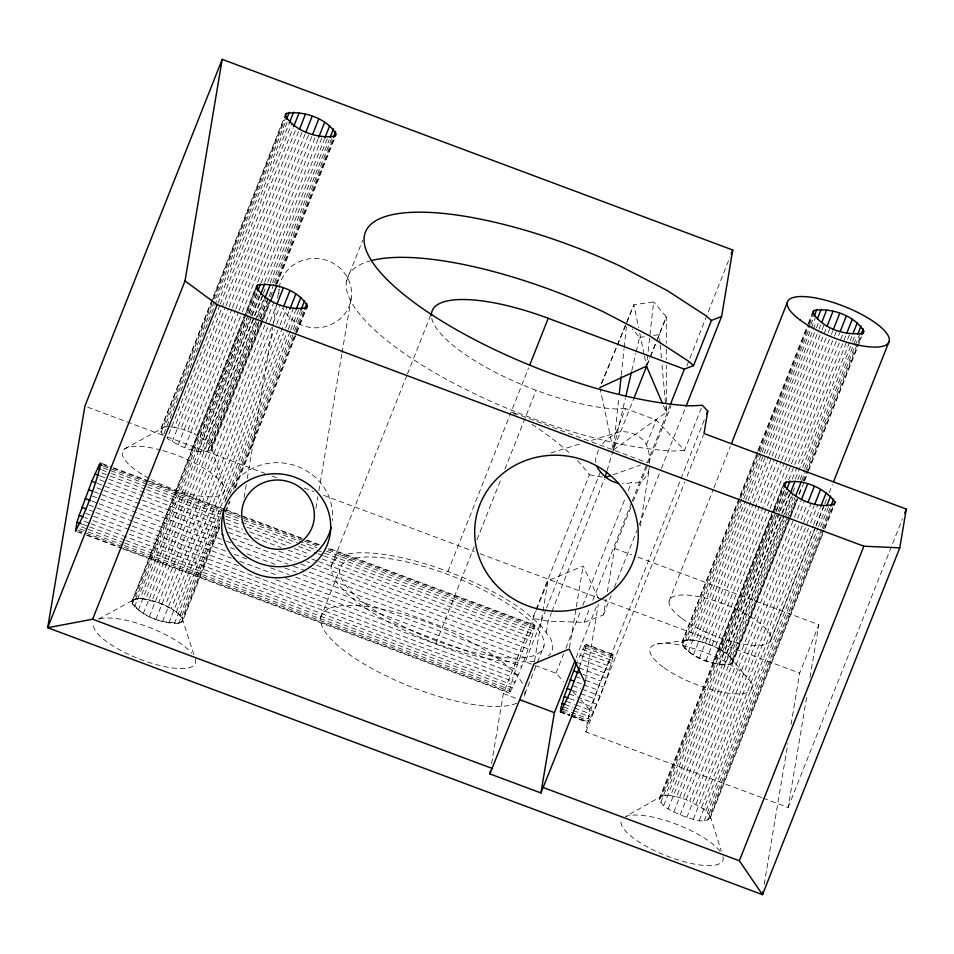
<?xml version="1.0" encoding="UTF-8"?>
<svg xmlns="http://www.w3.org/2000/svg" width="954" height="954" viewBox="0 0 954 954"><rect width="100%" height="100%" fill="white"/><g stroke="black" fill="none" stroke-linecap="round" stroke-linejoin="round"><path stroke-width="0.72" stroke-dasharray="4.77 3.58" d="M649.638 463.31C649.734 455.869 648.911 447.748 644.463 441.535A27.296 25.973 9.5 0 0 618.931 431.995L589.071 441.13M607.066 470.704L613.291 449.99L618.907 397.234M621.245 375.256L624.047 348.866M624.202 347.411L626.384 326.888M644.451 356.116L646.502 366.109L653.597 301.929L633.873 304.743L601.533 383.496M219.658 523.841L182.345 618.073L182.309 620.959L181.63 622.378L178.744 623.427C161.822 623.511 143.708 616.713 132.308 603.954L132.344 601.068L255.374 290.648M640.372 526L649.626 466.077M563.444 709.49L588.141 718.72L589.608 709.502L680.417 480.16M244.069 497.547L246.287 484.346M247.265 478.467L272.629 327.353M272.88 325.886L276.326 305.34M277.554 298.006L279.033 289.205A36.407 34.63 9.5 0 0 279.009 295.68M315.941 508.339L317.909 496.605M318.898 490.726L341.794 354.28M342.045 352.813L351.406 297.064M491.572 763.677L503.342 693.582L536.053 610.965M534.586 660.836L548.049 580.664L583.156 566.008L598.492 598.444M546.213 632.645L548.145 621.173L551.424 612.885M569.455 647.635L576.061 608.27M576.299 606.816L583.156 566.008M585.398 681.359L598.373 604.109M577.373 460.615A120.097 43.49 31.4 0 1 582.143 465.576L589.417 474.758L532.57 618.323L548.145 621.173L584.098 622.402L603.453 614.913L606.112 599.017M607.328 591.79L614.603 548.443L631.011 507.003M764.202 884.394L787.849 743.536M791.045 724.468L799.667 673.107L818.83 624.715L634.398 555.836M763.033 798.116L788.147 807.501L807.048 694.906M809.994 677.364L818.83 624.715M761.638 797.592L585.839 731.945L587.592 721.761L571.148 715.512M534.562 625.061L534.896 625.836C528.862 649.006 520.777 672.141 509.424 693.212L509.09 692.437C515.136 669.279 523.221 646.144 534.562 625.061L328.045 547.93M579.603 666.607L585.41 647.957L585.625 644.129L577.301 661.241M571.458 716.382L587.926 722.536C599.267 701.452 607.364 678.318 613.398 655.159L613.064 654.384L585.625 644.129M832.747 507.445L710.408 816.457C705.793 826.486 688.287 816.982 680.572 815.205C673.333 811.055 659.786 807.394 659.798 797.496L783.783 484.322M670.209 404.913L647.337 462.702L613.291 449.99L625.407 398.033M631.81 370.617L635.841 353.29M636.187 351.847L639.55 337.418L632.287 328.892M648.947 468.927C648.148 477.203 640.074 485.049 631.5 482.45L627.863 483.439A27.296 25.973 9.5 0 1 622.175 483.678M588.141 718.72C594.831 696.778 601.938 674.466 613.064 654.384M163.349 435.215L161.131 432.257L160.618 429.777L284.065 117.998M212.325 300.474L160.618 429.777M212.873 299.079L283.648 120.335M161.131 432.257L213.255 300.617M213.803 299.222L285.675 117.7M124.783 448.857L164.744 426.903L285.985 120.669M163.897 433.82L178.708 396.411M180.902 390.866L287.881 120.657M217.917 303.372L288.692 124.616M219.778 305.423L167.117 438.446C179.698 446.15 195.391 454.509 210.44 450.67L269.278 303.348M220.326 304.04L291.65 123.889M170.456 426.855L174.594 427.356L293.093 128.039M172.173 441.738L225.394 307.331M225.943 305.948L296.718 127.192M174.594 427.356L180.89 428.823L228.614 308.261M229.163 306.878L298.84 130.901M178.195 444.874L231.965 309.072M232.514 307.689L302.74 130.316M180.89 428.823L187.544 431.005L235.28 310.455M235.829 309.06L305.495 133.083M184.754 447.617L238.524 311.827M239.072 310.444L309.299 133.071M223.415 485.693L211.168 446.377L205.182 440.176L194.103 433.76L241.839 313.198M242.388 311.815L312.065 135.826M191.408 449.811L254.503 290.445M257.795 282.134L315.953 135.253M219.611 527.705L182.858 620.553L180.652 622.557C163.456 624.119 140.655 617.345 131.807 601.485L245.369 314.641M245.917 313.258L256.34 286.927M132.308 603.954L246.979 314.343M247.527 312.96L256.853 289.408M98.477 619.134L135.921 598.599L246.74 318.696M248.934 313.151L256.614 293.749M200.125 436.884L248.398 314.939M248.946 313.556L257.175 292.771M261.014 283.076L318.076 138.962M134.526 606.911L249.733 315.917M250.282 314.534L259.059 292.353M197.705 451.278L250.926 316.859M251.474 315.476L259.154 296.074M264.64 282.217L322.249 136.72M135.921 598.599L140.262 598.396L251.641 317.098M252.19 315.714L259.87 296.312M205.182 440.176L262.791 294.679M263.34 293.295L265.534 287.75M267.728 282.217L324.241 139.487M138.294 610.143L262.827 295.597M203.214 451.934L263.566 299.508M270.149 282.873L327.759 137.376M140.262 598.396L145.771 599.052L264.282 299.747M208.95 443.419L258.331 318.708M258.88 317.312L266.011 299.306M272.594 282.67L329.106 139.952M143.362 613.446L259.667 319.673M260.215 318.29L267.895 298.888M207.555 451.719L259.679 320.079M260.227 318.696L268.456 297.91M269.004 296.527L273.941 284.053M274.49 282.67L332.099 137.173M268.229 302.263L211.168 446.377L211.681 448.845M270.423 296.718L273.166 289.789M275.36 284.244L332.421 140.131M210.44 450.67L262.016 320.413M262.565 319.03L269.696 301.023M276.278 284.387L334.985 136.124M276.97 283.946L335.665 135.683M145.771 599.052L152.068 600.519L262.899 320.616M263.447 319.22L270.03 302.597M149.373 616.57L273.917 302.024M133.035 599.661L141.884 598.683L158.722 602.701L269.553 322.798M270.101 321.415L276.684 304.779M155.931 619.325L272.796 324.169M273.345 322.786L280.476 304.767M182.345 618.073L176.371 611.884L165.28 605.456L274.466 329.702M276.66 324.157L283.243 307.534M162.585 621.507L279.45 326.351M279.999 324.968L287.13 306.949M193.877 654.682L182.274 618.681L180.139 615.115L171.303 608.592L289.253 310.658M168.882 622.974L283.553 333.363M285.747 327.818L293.427 308.428M176.371 611.884L287.738 330.585M288.287 329.202L295.418 311.183M174.391 623.63L290.159 331.253M290.708 329.869L298.936 309.072M180.139 615.115L222.926 507.039M225.669 500.099L290.958 335.212M293.152 329.667L300.283 311.648M178.744 623.427L220.434 518.117M229.759 494.554L293.951 332.433M294.5 331.038L303.277 308.869M233.372 489.199L295.37 332.624M295.919 331.229L303.599 311.839M181.63 622.378L219.48 526.763M225.514 511.523L229.354 501.816M234.839 487.959L295.74 334.15M296.289 332.767L306.162 307.82M225.645 512.465L230.045 501.375M235.531 487.518L296.42 333.709M296.968 332.326L306.306 308.762M346.469 281.203L362.723 240.146M331.288 566.235L406.905 375.256M407.453 373.873L431.566 312.984M320.639 617.81L339.803 569.419M447.951 571.553L528.611 367.827M435.871 643.556L474.221 546.678M476.964 539.761L501.625 477.489M504.904 469.177L536.136 390.305M626.85 322.488L633.873 304.743L638.572 327.58M536.601 609.582L548.049 580.664M546.034 609.344L525.272 661.778L555.955 673.238L563.874 681.776M546.582 607.96L600.674 471.336M701.333 408.05L684.531 450.479L656.233 419.987L625.55 408.527L615.926 432.83L605.587 440.343L600.567 446.174M551.961 611.502L604.431 478.98M524.867 694.083L536.911 663.662M537.46 662.279L544.018 645.691M555.955 673.238L563.623 653.884M565.805 648.35L580.592 611.025M582.775 605.492L625.478 497.654M628.209 490.738L631.5 482.45M646.466 444.636L656.233 419.987M584.098 622.402L590.097 607.257M592.828 600.376L631.524 502.627M632.073 501.255L646.788 464.085M633.206 501.47L670.948 406.142M686.808 366.074L730.025 256.936M576.204 657.568L597.466 603.87M603.453 614.913L611.109 595.57M614.388 587.282L636.819 530.639M639.001 525.105L660.884 469.845M661.432 468.462L685.497 407.668M680.953 478.777L705.03 417.983M585.839 731.945L684.853 481.877M687.035 476.344L703.444 434.905M669.052 601.151L713.365 489.247M713.914 487.864L730.323 446.412M796.96 500.134L731.635 663.841C714.2 666.774 690.624 658.654 681.812 642.948L757.404 452.017M757.953 450.634L807.811 324.718M808.348 323.334L812.188 313.651M681.812 642.948L739.469 498.608M740.018 497.225L756.45 455.726M758.633 450.181L807.943 325.66M808.491 324.277L811.771 315.977M682.313 645.429L758.466 453.102M759.014 451.719L808.861 325.815M809.409 324.432L813.249 314.737M683.04 641.124L685.926 640.074L759.885 453.281M760.433 451.898L810.28 325.994M810.828 324.61L813.023 319.077M684.531 648.386L743.142 500.337M743.691 498.954L815.455 317.694M685.926 640.074L690.267 639.872L745.05 501.506M745.599 500.123L816.266 321.641M688.299 651.618L747.459 502.186M748.008 500.802L766.086 455.141M766.634 453.758L815.944 329.237M816.493 327.854L819.224 320.938M690.267 639.872L695.776 640.528L768.638 456.501M769.186 455.118L818.496 330.597M819.033 329.213L820.678 325.064M693.367 654.909L753.076 504.094M753.624 502.71L821.549 331.145M822.098 329.762L824.292 324.229M695.776 640.528L702.072 641.994L774.386 459.351M774.934 457.968L826.426 327.914M699.377 658.045L777.725 460.186M778.273 458.802L827.571 334.282M828.12 332.898L830.314 327.353M702.072 641.994L708.727 644.177L781.04 461.545M781.588 460.162L830.898 335.629M831.447 334.246L832.532 331.479M705.948 660.788L784.283 462.94M784.832 461.557L834.13 337.024M834.678 335.641L836.873 330.108M732.863 662.016C731.074 653.955 721.701 650.7 715.285 646.931L769.52 509.949M770.069 508.565L836.36 341.15M838.554 335.617L839.639 332.851M712.602 662.982L782.173 487.255M785.452 478.956L790.938 465.123M791.486 463.739L843.527 332.29M659.405 799.655L773.527 511.427M774.076 510.044L783.949 485.097M720.103 851.23A54.605 16.516 21.6 0 0 674.144 823.409A54.605 16.516 21.6 0 0 625.705 816.469L661.897 796.053L783.687 488.424M660.752 802.386L774.326 515.542M776.52 509.996L785.297 487.828M721.307 650.056L775.542 513.073M776.091 511.69L784.856 489.557M788.684 479.874L794.169 466.041M794.718 464.658L846.21 334.592M661.897 796.053L665.558 795.433L777.486 512.751M778.035 511.368L785.714 491.966M718.899 664.449L778.607 513.634M779.156 512.25L786.823 492.884M792.297 479.039L847.08 340.685M847.629 339.302L849.823 333.769M663.745 805.498L788.29 490.952M726.376 653.347L781.159 514.993M781.708 513.61L789.375 494.232M795.397 479.015L849.632 342.033M850.181 340.65L851.827 336.5M665.558 795.433L670.555 795.672L789.602 494.971M724.396 665.105L792.333 493.528M792.881 492.145L794.527 487.995M797.806 479.695L800.549 472.779M802.743 467.245L852.041 342.724M852.59 341.341L855.333 334.413M668.182 808.789L784.498 515.029M785.047 513.646L792.726 494.244M730.144 656.591L793.144 497.475M800.263 479.48L804.091 469.797M804.639 468.414L856.692 336.977M670.555 795.672L676.517 796.757L787.36 516.853M787.909 515.47L795.016 497.439M801.61 480.876L805.438 471.193M805.987 469.809L859.673 334.21M732.35 659.548L795.898 499.049M803.018 481.054L860.544 335.784M731.635 663.841L789.697 517.187M790.246 515.792L796.828 499.192M799.011 493.659L801.754 486.743M803.948 481.21L807.776 471.526M808.324 470.143L858.183 344.227M858.731 342.844L862.559 333.161M799.154 494.601L804.079 482.152M804.627 480.768L807.919 472.468M808.467 471.085L861.605 336.869M673.762 812.033L798.295 497.487M676.517 796.757L683.052 798.605L793.871 518.69M794.42 517.306L801.002 500.683M680.095 815.002L795.314 524.008M797.508 518.463L804.639 500.456M710.408 816.457L705.757 810.375L689.718 801.098L798.892 525.344M801.086 519.811L807.12 504.559M686.761 817.506L803.065 523.734M803.614 522.351L811.294 502.949M696.05 804.079L814 506.145M693.296 819.355L808.503 528.361M810.697 522.816L817.828 504.809M701.619 807.311L812.999 526.024M813.547 524.628L820.13 508.005M699.258 820.44L815.575 526.668M816.123 525.284L823.803 505.882M771.166 639.287L815.479 527.383M816.016 526L824.22 505.274M824.769 503.891L828.597 494.22M829.145 492.848L832.437 484.549M706.055 810.614L817.983 527.932M818.532 526.536L825.663 508.53M704.243 820.678L818.365 532.451M820.559 526.906L828.787 506.121M709.049 813.726L821.525 529.661M822.074 528.277L830.302 507.492M707.916 820.058L822.575 530.448M823.123 529.065L832.448 505.501M710.014 818.615L824.125 530.388M824.673 529.005L834.559 504.07M788.147 807.501L902.472 518.749M599.863 387.574L613.291 449.99L633.551 399.166M647.229 364.822L649.972 357.953M650.521 356.581L655.994 342.844M646.502 366.109L649.805 357.905M650.354 356.534L655.851 342.856M601.545 383.508L625.729 325.207M598.528 449.859L595.606 458.695L596 464.538M134.013 599.47L131.807 601.485M661.706 796.137L659.798 797.496M613.291 449.99L666.321 412.402L666.309 365.358M613.183 474.722L640.504 465.111M550.911 452.935L580.592 443.753M639.55 337.418L646.597 336.416M653.633 335.403L659.274 334.604L666.297 316.859L653.597 301.929M657.139 643.986L685.926 640.444M164.744 426.903L167.63 426.76M625.55 408.527L616.129 408.968A118.308 35.775 21.6 0 1 497.547 373.431A118.308 35.775 21.6 0 1 431.411 315.416M684.531 450.479L673.011 451.027A209.32 63.286 21.6 0 1 420.726 364.273A209.32 63.286 21.6 0 1 369.854 260.979M534.693 661.337L515.864 662.219A118.308 35.775 21.6 0 1 359.419 603.799A118.308 35.775 21.6 0 1 367.97 552.879A118.308 35.775 21.6 0 1 524.402 611.311L540.739 625.335L550.327 638.143A118.308 35.775 21.6 0 1 548.407 655.851M589.417 474.758L603.572 477.346M152.068 600.519L165.28 605.456M611.919 449.477L511.189 411.854A120.097 43.49 31.4 0 1 517.354 415.336M614.603 548.443L631.62 554.799M87.685 407.191L165.853 436.395M167.248 436.92L264.973 473.411M271.962 476.022L277.542 478.109M304.064 488.019L313.842 491.668M323.609 495.317L474.388 551.627M479.969 553.714L601.425 599.076M602.821 599.589L799.667 673.107M101.983 463.501L111.761 467.15M113.156 467.675L148.037 480.697M149.432 481.221L224.786 509.364M226.181 509.889L301.536 538.032M307.116 540.107L319.673 544.806M103.712 464.801L107.897 466.363M113.478 468.45L241.863 516.388M243.258 516.913L304.66 539.845M306.055 540.369L320.007 545.581M328.379 548.705L534.896 625.836M585.959 644.904L613.398 655.159M103.592 466.089L148.24 482.772M149.635 483.284L303.133 540.62M304.529 541.133L318.481 546.344M328.248 549.993L533.381 626.611M584.432 645.679L611.872 655.923M103.175 467.842L146.427 484M147.822 484.525L220.386 511.618M225.967 513.705L242.71 519.966M244.105 520.479L316.668 547.584M326.435 551.233L534.347 628.889M585.41 647.957L612.85 658.2M101.625 469.857L109.996 472.981M111.391 473.506L146.284 486.528M147.679 487.053L220.231 514.146M225.812 516.233L299.771 543.852M301.166 544.376L531.414 630.367M582.465 649.435L609.916 659.691M101.78 472.957L108.756 475.557M110.151 476.082L145.044 489.104M146.439 489.629L220.386 517.247M225.979 519.334L241.326 525.07M246.907 527.157L292.95 544.352M298.53 546.439L316.68 553.213M318.076 553.737L322.261 555.3M323.656 555.812L532.964 633.993M584.015 653.061L611.466 663.304M100.408 476.094L107.397 478.705M108.792 479.23L219.026 520.395M226.003 523.007L242.745 529.255M249.721 531.867L287.404 545.938M294.381 548.538L309.728 554.274M322.285 558.961L528.802 636.091M579.865 655.159L607.304 665.415M99.645 479.779L106.621 482.378M108.017 482.903L219.647 524.593M228.018 527.717L246.168 534.49M254.539 537.627L281.048 547.524M288.025 550.136L306.162 556.909M311.743 558.984L317.324 561.071M318.719 561.596L530.829 640.814M581.88 659.882L609.332 670.137M97.344 483.392L140.596 499.55M141.991 500.063L218.74 528.731M228.507 532.38L252.238 541.24M278.747 551.138L301.07 559.485M306.651 561.56L309.442 562.61M316.418 565.209L525.737 643.39M576.788 662.458L604.24 672.701M96.903 487.84L102.495 489.927M103.891 490.451L223.892 535.266M232.263 538.402L295.06 561.846M300.641 563.933L310.408 567.582M311.803 568.107L528.087 648.887M579.15 667.955L606.589 678.199M94.017 491.763L137.281 507.91M138.676 508.434L225.192 540.751M226.587 541.264L230.773 542.838M237.749 545.438L287.977 564.196M293.558 566.282L522.41 651.761M583.073 674.406L600.913 681.073M92.359 496.092L99.335 498.703M100.73 499.216L223.534 545.08M230.51 547.691L234.696 549.254M247.253 553.94L277.948 565.412M284.924 568.012L296.086 572.185M303.062 574.785L524.938 657.652M575.989 676.72L580.115 678.258M585.601 680.309L603.441 686.975M92.061 501.148L97.642 503.235M99.037 503.76L133.918 516.782M135.313 517.306L226.015 551.185M234.398 554.31L246.955 558.996M270.674 567.857L288.812 574.63M295.788 577.242L519.059 660.621M576.979 682.253L582.465 684.304M583.836 684.817L597.562 689.945M89.008 504.964L132.26 521.122M133.655 521.635L231.333 558.126M239.716 561.25L278.783 575.846M285.759 578.446L521.588 666.524M572.638 685.592L580.879 688.669M582.25 689.182L600.09 695.848M88.913 509.925L94.494 512M95.889 512.525L130.77 525.559M132.165 526.071L238.214 565.686M275.897 579.758L515.899 669.398M572.448 690.517L579.305 693.081M580.688 693.594L594.402 698.71M85.681 513.335L128.945 529.482M130.34 530.007L518.26 674.895M569.311 693.963L596.763 704.207M84.775 517.473L87.565 518.511M93.146 520.598L123.841 532.058M129.434 534.145L513.169 677.471M569.717 698.59L591.671 706.783M84.012 521.146L89.593 523.233M90.988 523.746L515.184 682.182M566.247 701.25L574.475 704.326M575.846 704.839L593.686 711.505M82.64 524.295L88.221 526.381M89.616 526.894L124.497 539.928M125.892 540.453L511.034 684.292M564.828 704.386L573.068 707.463M574.439 707.963L589.536 713.604M81.4 526.87L86.981 528.957M88.376 529.47L123.257 542.504M124.664 543.029L512.584 687.906M563.635 706.974L571.875 710.05M573.247 710.563L591.086 717.229M79.85 528.874L86.838 531.485M88.233 532.01L123.114 545.032M124.509 545.557L509.639 689.396M78.037 530.114L122.696 546.785M124.092 547.31L510.617 691.674M561.667 710.742L569.908 713.819M571.279 714.331L589.119 720.986M79.313 531.927L82.104 532.964M87.685 535.051L509.09 692.437M560.153 711.505L569.753 715.095L560.177 711.35M571.124 715.607L587.926 722.536M76.857 531.652L85.228 534.789M86.623 535.301L121.504 548.335M122.899 548.86L509.424 693.212M560.487 712.292L570.087 715.87M503.342 693.582L517.14 698.733M683.052 798.605L689.718 801.098M708.727 644.177L715.285 646.931M187.544 431.005L194.103 433.76M158.722 602.701L171.303 608.592M572.782 691.364L576.741 695.633M580.7 699.902L589.608 709.502M729.202 656.066L745.682 675.945M663.412 405.593L666.321 412.402L661.802 362.496M710.336 816.266L721.296 851.183M182.274 618.681L182.858 620.553M639.752 333.292L644.153 354.697M660.073 343.404L659.274 334.604L656.543 341.472L666.297 316.859L666.309 343.309M660.204 344.871L661.671 361.017M666.309 349.2L666.309 359.479M516.806 703.146A109.209 33.02 21.6 0 1 355.055 658.367A109.209 33.02 21.6 0 1 371.297 607.221A109.209 33.02 21.6 0 1 522.828 684.185M524.998 691.507A109.209 33.02 21.6 0 1 522.339 699.282M279.188 287.929A36.407 34.63 9.5 0 1 331.312 262.29A36.407 34.63 9.5 0 1 340.983 317.992A36.407 34.63 9.5 0 1 282.706 308.13M532.01 424.351A120.097 43.49 31.4 0 1 571.124 454.581M162.86 450.586A54.605 16.516 21.6 0 1 224.059 491.894A54.605 16.516 21.6 0 1 150.052 478.991M148.872 478.359A54.605 16.516 21.6 0 1 122.684 451.278A54.605 16.516 21.6 0 1 161.417 450.193M723.049 856.764A54.605 16.516 21.6 0 1 670.113 857.217A54.605 16.516 21.6 0 1 621.734 819.462M195.212 658.832A54.605 16.516 21.6 0 1 144.853 661.015A54.605 16.516 21.6 0 1 93.826 623.081M99.478 618.967A54.605 16.516 21.6 0 1 146.928 626.504A54.605 16.516 21.6 0 1 191.682 653.144M224.917 502.09A54.605 51.933 9.5 0 1 286.868 463.501A54.605 51.933 9.5 0 1 332.314 520.574M365.764 604.085A109.209 33.02 21.6 0 0 539.105 652.989A109.209 33.02 21.6 0 0 420.869 565.579A109.209 33.02 21.6 0 0 365.764 604.085M682.038 618.49A54.605 16.516 21.6 0 0 768.709 642.936A54.605 16.516 21.6 0 0 709.585 599.243A54.605 16.516 21.6 0 0 682.038 618.49M664.151 667.8A54.605 16.516 21.6 0 0 750.094 690.911A54.605 16.516 21.6 0 0 688.609 647.122A54.605 16.516 21.6 0 0 664.151 667.8M689.348 652.083A26.688 8.073 21.6 0 0 731.36 663.388A26.688 8.073 21.6 0 0 701.309 641.982A26.688 8.073 21.6 0 0 689.348 652.083"/><path stroke-width="1.43" d="M619.218 394.3L621.09 376.711M721.606 316.489L711.434 320.425L706.02 315.774L667.18 290.517L621.054 266.524A209.32 63.286 21.6 0 0 368.256 255.016A209.32 63.286 21.6 0 0 690.899 405.855L702.406 405.319L707.761 411.079L703.992 433.521L906.3 509.078L899.789 547.846L762.484 894.661L47.7 627.708L185.016 280.893L222.199 59.339L732.755 250.02L721.606 316.489L686.045 406.297M489.855 773.897L534.097 663.745L569.204 649.09L585.16 682.814L540.918 792.965L489.855 773.897L490.344 770.975M540.918 792.965L554.393 712.65L575.107 660.323M762.973 891.728L762.484 894.661L739.35 860.77L543.637 787.67M576.788 662.458L564.219 696.539L560.702 708.464L560.487 712.292L569.311 693.963L579.15 667.955M834.941 501.911L834.559 504.07C817.339 509.364 794.599 499.24 783.949 485.097L784.331 482.939C801.551 477.644 824.292 487.756 834.941 501.911L833.844 504.678M625.752 396.59L631.476 372.06M77.059 522.208L75.461 531.139C86.802 510.056 94.887 486.922 100.921 463.751L100.587 462.976L99.407 464.526L91.763 481.305L79.194 515.387L77.059 522.208L81.245 523.77M606.649 472.087L604.979 477.608L610.441 475.676M222.199 59.339L84.882 406.154L47.7 627.708L92.645 619.229L492.586 768.602M284.745 117.557L286.391 113.407C303.825 110.473 327.401 118.594 336.213 134.299L334.985 136.124C317.551 139.045 293.975 130.936 285.163 115.231L286.391 113.407M286.534 119.274L289.277 112.345M92.645 619.229L217.19 304.684L185.016 280.893M289.241 123.233L293.629 112.143M293.641 126.655L299.139 112.799M299.389 129.505L305.423 114.265M306.043 131.7L312.089 116.448M312.614 134.442L318.648 119.202M255.922 289.265L257.568 285.103C275.014 282.169 298.578 290.29 307.403 305.995L306.306 308.762M257.711 290.982L260.454 284.053M318.624 137.579L324.658 122.339M260.418 294.929L264.807 283.851M324.789 138.103L329.726 125.63M264.83 298.352L270.316 284.495M330.203 137.173L333.495 128.862M333.518 137.364L335.713 131.819M270.578 301.214L276.612 285.973M277.232 303.396L283.266 288.156M283.791 306.151L289.825 290.898M289.801 309.275L295.835 294.035M295.967 309.8L300.904 297.326M300.832 310.265L304.672 300.57M304.696 309.06L306.89 303.515M529.708 365.072L548.228 318.302L684.376 369.15L693.546 365.597L711.434 320.425M670.757 403.542L684.376 369.15M731.11 254.169L732.755 250.02M706.664 413.845L707.761 411.079M731.408 443.658L787.205 302.728M812.319 314.593L813.965 310.444C831.411 307.51 854.975 315.631 863.787 331.336L862.69 334.103M814.12 316.311L816.851 309.394M817.363 318.874L821.203 309.179M821.776 322.297L826.713 309.835M826.975 326.53L833.009 311.314M833.08 330.096L839.663 313.496M840.188 331.467L846.222 316.239M784.236 487.041L786.43 481.496M846.758 333.208L852.232 319.375M786.811 489.187L790.103 480.876M852.924 333.733L857.3 322.667M790.15 493.588L795.087 481.114M857.777 334.21L861.068 325.898M795.564 496.056L801.05 482.199M861.092 334.389L863.287 328.856M801.551 499.3L807.585 484.048M808.217 501.792L814.251 486.552M814.549 504.761L820.583 489.521M820.678 506.622L826.164 492.765M833.522 481.794L889.319 340.864M826.76 505.751L830.6 496.056M830.851 506.097L833.593 499.169M739.35 860.77L863.895 546.213L899.789 547.846M904.654 513.216L906.3 509.078M634.1 397.794L646.681 366.193M257.568 285.103L256.34 286.927C265.164 302.633 288.728 310.754 306.162 307.82L307.403 305.995M813.965 310.444L812.736 312.268C821.549 327.973 845.125 336.094 862.559 333.161L863.787 331.336M599.863 387.574L646.502 366.109L662.243 402.862M217.19 304.684L863.895 546.213M99.407 464.526L102.197 465.564M97.439 468.283L100.23 469.332M94.828 474.007L99.013 475.581M91.763 481.305L95.949 482.867M88.436 489.676L92.621 491.238M573.461 670.829L578.959 672.88M85.085 498.548L90.666 500.635M570.11 679.689L574.225 681.228M81.937 507.313L86.122 508.876M566.962 688.466L571.076 690.004M79.194 515.387L83.38 516.949M564.219 696.539L568.334 698.078M562.085 703.36L564.828 704.386M560.702 708.464L563.444 709.49M519.894 699.771L554.393 712.65M693.546 365.597L688.132 360.946L649.304 335.689L603.166 311.696A209.32 63.286 21.6 0 0 371.404 260.561M596.596 465.743L598.361 469.344L602.344 473.911A27.296 25.973 9.5 0 0 617.942 483.118M431.411 315.416A118.308 35.775 21.6 0 1 548.228 318.302M331.157 527.264A54.605 51.933 9.5 0 1 269.207 565.865A54.605 51.933 9.5 0 1 223.761 508.78M493.29 581.797A81.901 77.906 9.5 0 0 633.051 561.834A81.901 77.906 9.5 0 0 543.076 456.072A81.901 77.906 9.5 0 0 493.29 581.797M800.191 320.067A54.605 16.516 21.6 0 0 886.862 344.525A54.605 16.516 21.6 0 0 827.738 300.82A54.605 16.516 21.6 0 0 800.191 320.067M234.052 558.138A54.605 51.933 9.5 0 0 327.234 544.829A54.605 51.933 9.5 0 0 267.239 474.317A54.605 51.933 9.5 0 0 234.052 558.138M249.948 536.267A36.407 34.63 9.5 0 0 312.065 527.395A36.407 34.63 9.5 0 0 272.081 480.387A36.407 34.63 9.5 0 0 249.948 536.267"/></g></svg>
